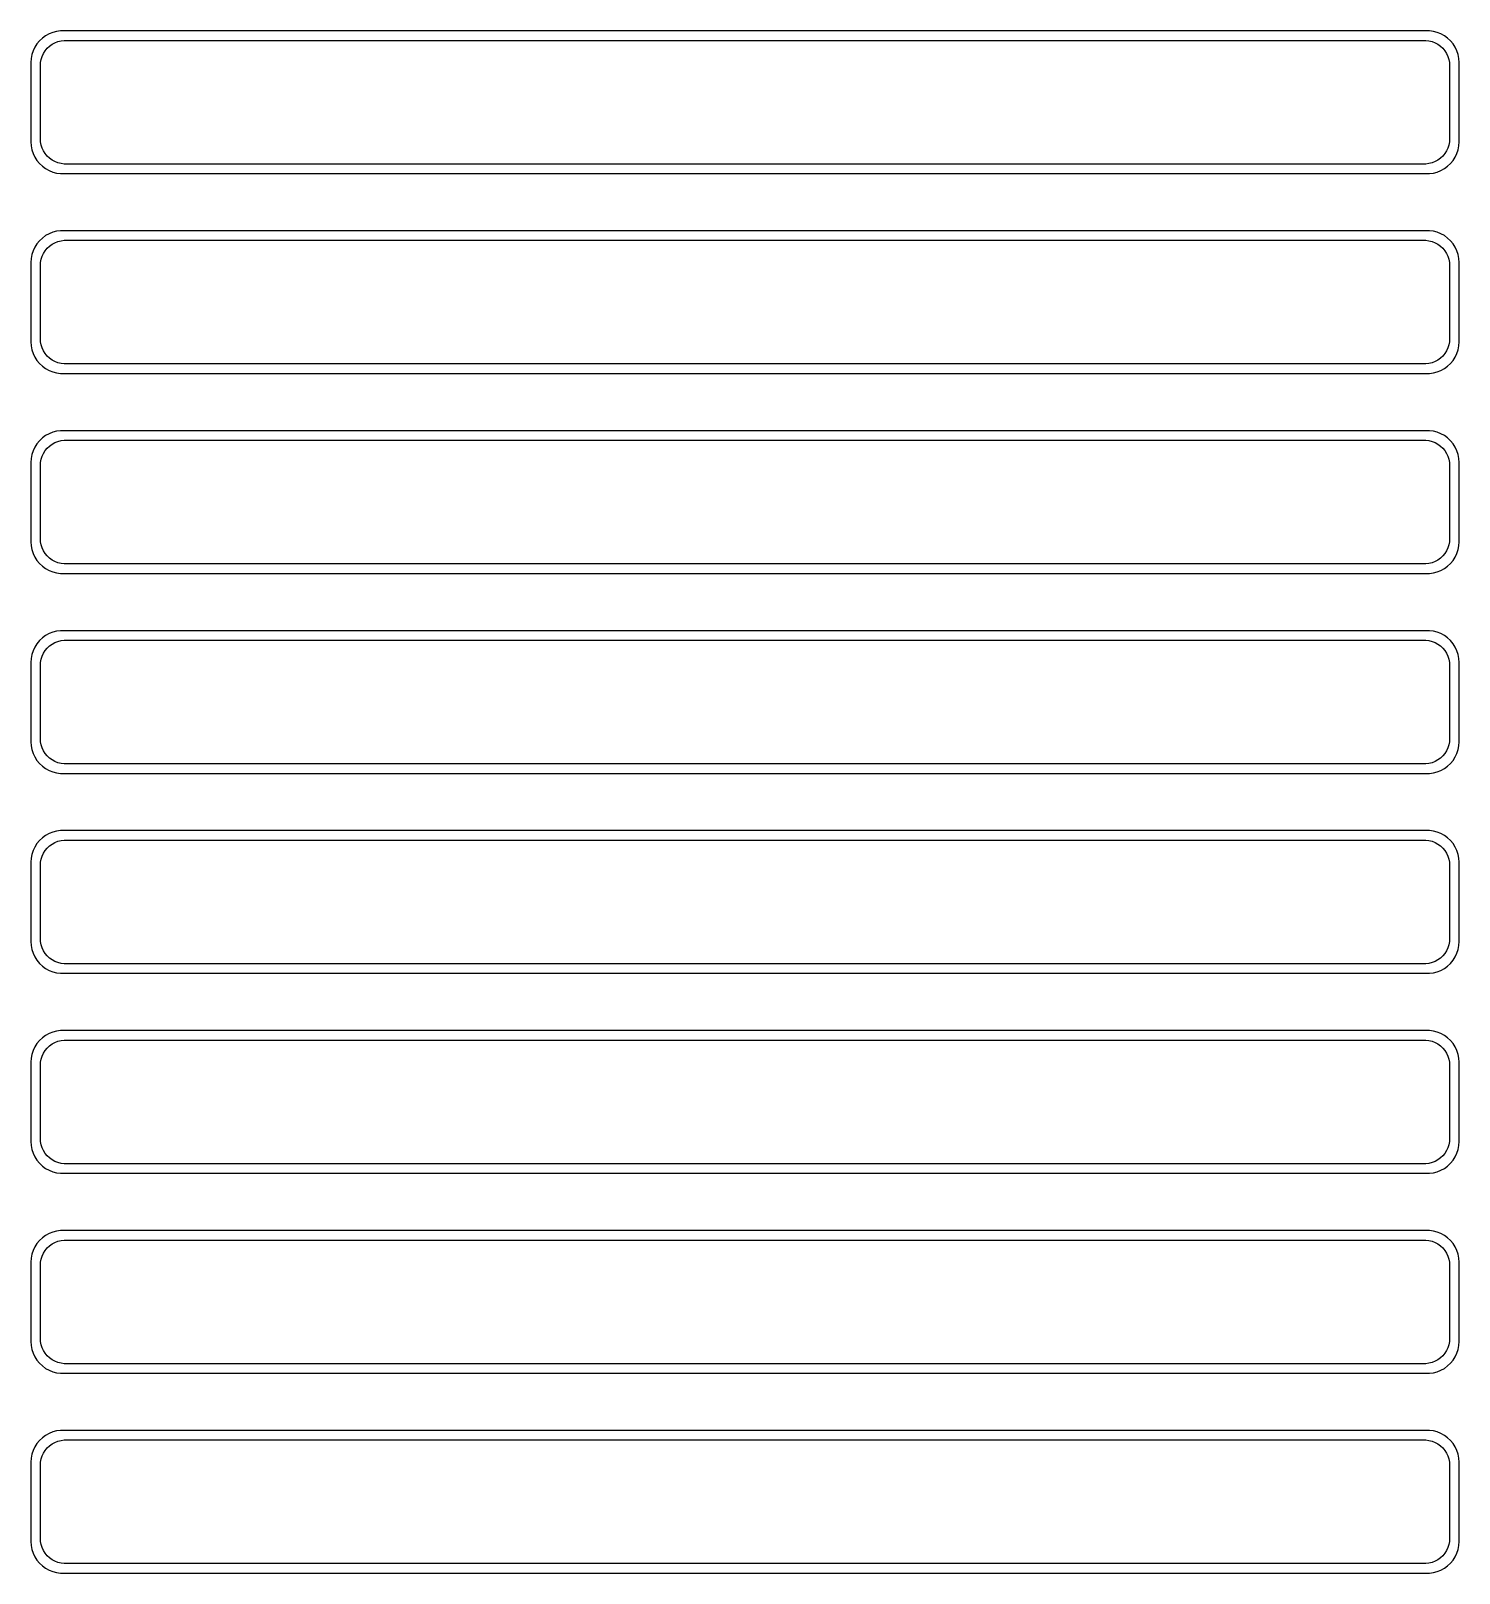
# Model space of a CAD drawing. Header units: metres. Extents: x -112 to 112, y 461 to 925.
# Drawn here: x -112.5 to 112.5, y 681.8 to 924.7 of the extents above; entities that cross this region are included whole.
import ezdxf

# ---------------------------------------------------------------- set-up
doc = ezdxf.new("R2010")
doc.units = ezdxf.units.M

msp = doc.modelspace()

# ---------------------------------------------------------------- linework, layer by layer
for p, q in [((-110.687, 923.603), (-111.145, 923.173)), ((-110.179, 923.972), (-110.687, 923.603)), ((-109.629, 924.274), (-110.179, 923.972)), ((-109.045, 924.505), (-109.629, 924.274)), ((-108.437, 924.661), (-109.045, 924.505)), ((-107.814, 924.74), (-108.437, 924.661)), ((107.814, 924.74), (-107.814, 924.74)), ((108.437, 924.661), (107.814, 924.74)), ((109.045, 924.505), (108.437, 924.661)), ((109.629, 924.274), (109.045, 924.505)), ((110.179, 923.972), (109.629, 924.274)), ((110.687, 923.603), (110.179, 923.972)), ((111.145, 923.173), (110.687, 923.603)), ((-112.343, 920.993), (-112.461, 920.377)), ((-112.149, 921.591), (-112.343, 920.993)), ((-111.882, 922.159), (-112.149, 921.591)), ((-111.545, 922.689), (-111.882, 922.159)), ((-111.145, 923.173), (-111.545, 922.689)), ((-110.719, 920.722), (-110.505, 921.177)), ((-110.505, 921.177), (-110.236, 921.601)), ((-110.236, 921.601), (-109.916, 921.988)), ((-109.916, 921.988), (-109.55, 922.332)), ((-109.55, 922.332), (-109.143, 922.627)), ((-109.143, 922.627), (-108.703, 922.869)), ((-108.703, 922.869), (-108.236, 923.054)), ((-108.236, 923.054), (-107.75, 923.179)), ((-107.75, 923.179), (-107.251, 923.242)), ((-107.251, 923.242), (107.251, 923.242)), ((107.251, 923.242), (107.75, 923.179)), ((107.75, 923.179), (108.236, 923.054)), ((108.236, 923.054), (108.703, 922.869)), ((108.703, 922.869), (109.143, 922.627)), ((109.143, 922.627), (109.55, 922.332)), ((109.55, 922.332), (109.916, 921.988)), ((109.916, 921.988), (110.236, 921.601)), ((110.236, 921.601), (110.505, 921.177)), ((110.505, 921.177), (110.719, 920.722)), ((111.545, 922.689), (111.145, 923.173)), ((111.882, 922.159), (111.545, 922.689)), ((112.149, 921.591), (111.882, 922.159)), ((112.343, 920.993), (112.149, 921.591)), ((112.461, 920.377), (112.343, 920.993)), ((-112.461, 920.377), (-112.5, 919.75)), ((-112.5, 919.75), (-112.5, 907.25)), ((-111, 919.25), (-110.968, 919.751)), ((-111, 907.75), (-111, 919.25)), ((-110.968, 919.751), (-110.874, 920.245)), ((-110.874, 920.245), (-110.719, 920.722)), ((110.719, 920.722), (110.874, 920.245)), ((110.874, 920.245), (110.968, 919.751)), ((110.968, 919.751), (111, 919.25)), ((111, 919.25), (111, 907.75)), ((112.5, 919.75), (112.461, 920.377)), ((112.5, 907.25), (112.5, 919.75)), ((-112.5, 907.25), (-112.461, 906.623)), ((-112.461, 906.623), (-112.343, 906.007)), ((-110.968, 907.249), (-111, 907.75)), ((-110.874, 906.755), (-110.968, 907.249)), ((-110.719, 906.278), (-110.874, 906.755)), ((110.874, 906.755), (110.719, 906.278)), ((110.968, 907.249), (110.874, 906.755)), ((111, 907.75), (110.968, 907.249)), ((112.343, 906.007), (112.461, 906.623)), ((112.461, 906.623), (112.5, 907.25)), ((-112.343, 906.007), (-112.149, 905.409)), ((-112.149, 905.409), (-111.882, 904.841)), ((-111.882, 904.841), (-111.545, 904.311)), ((-111.545, 904.311), (-111.145, 903.827)), ((-110.505, 905.823), (-110.719, 906.278)), ((-110.236, 905.399), (-110.505, 905.823)), ((-109.916, 905.012), (-110.236, 905.399)), ((-109.55, 904.668), (-109.916, 905.012)), ((-109.143, 904.373), (-109.55, 904.668)), ((-108.703, 904.131), (-109.143, 904.373)), ((-108.236, 903.946), (-108.703, 904.131)), ((-107.75, 903.821), (-108.236, 903.946)), ((108.236, 903.946), (107.75, 903.821)), ((108.703, 904.131), (108.236, 903.946)), ((109.143, 904.373), (108.703, 904.131)), ((109.55, 904.668), (109.143, 904.373)), ((109.916, 905.012), (109.55, 904.668)), ((110.236, 905.399), (109.916, 905.012)), ((110.505, 905.823), (110.236, 905.399)), ((110.719, 906.278), (110.505, 905.823)), ((111.145, 903.827), (111.545, 904.311)), ((111.545, 904.311), (111.882, 904.841)), ((111.882, 904.841), (112.149, 905.409)), ((112.149, 905.409), (112.343, 906.007)), ((-111.145, 903.827), (-110.687, 903.397)), ((-110.687, 903.397), (-110.179, 903.028)), ((-110.179, 903.028), (-109.629, 902.726)), ((-109.629, 902.726), (-109.045, 902.495)), ((-109.045, 902.495), (-108.437, 902.339)), ((-108.437, 902.339), (-107.814, 902.26)), ((-107.814, 902.26), (107.814, 902.26)), ((-107.251, 903.758), (-107.75, 903.821)), ((107.251, 903.758), (-107.251, 903.758)), ((107.75, 903.821), (107.251, 903.758)), ((107.814, 902.26), (108.437, 902.339)), ((108.437, 902.339), (109.045, 902.495)), ((109.045, 902.495), (109.629, 902.726)), ((109.629, 902.726), (110.179, 903.028)), ((110.179, 903.028), (110.687, 903.397)), ((110.687, 903.397), (111.145, 903.827)), ((-110.687, 892.103), (-111.145, 891.673)), ((-110.179, 892.472), (-110.687, 892.103)), ((-109.629, 892.774), (-110.179, 892.472)), ((-109.045, 893.005), (-109.629, 892.774)), ((-108.437, 893.161), (-109.045, 893.005)), ((-107.814, 893.24), (-108.437, 893.161)), ((107.814, 893.24), (-107.814, 893.24)), ((-107.75, 891.679), (-107.251, 891.742)), ((-107.251, 891.742), (107.251, 891.742)), ((107.251, 891.742), (107.75, 891.679)), ((108.437, 893.161), (107.814, 893.24)), ((109.045, 893.005), (108.437, 893.161)), ((109.629, 892.774), (109.045, 893.005)), ((110.179, 892.472), (109.629, 892.774)), ((110.687, 892.103), (110.179, 892.472)), ((111.145, 891.673), (110.687, 892.103)), ((-112.343, 889.493), (-112.461, 888.877)), ((-112.149, 890.091), (-112.343, 889.493)), ((-111.882, 890.659), (-112.149, 890.091)), ((-111.545, 891.189), (-111.882, 890.659)), ((-111.145, 891.673), (-111.545, 891.189)), ((-110.719, 889.222), (-110.505, 889.677)), ((-110.505, 889.677), (-110.236, 890.101)), ((-110.236, 890.101), (-109.916, 890.488)), ((-109.916, 890.488), (-109.55, 890.832)), ((-109.55, 890.832), (-109.143, 891.127)), ((-109.143, 891.127), (-108.703, 891.369)), ((-108.703, 891.369), (-108.236, 891.554)), ((-108.236, 891.554), (-107.75, 891.679)), ((107.75, 891.679), (108.236, 891.554)), ((108.236, 891.554), (108.703, 891.369)), ((108.703, 891.369), (109.143, 891.127)), ((109.143, 891.127), (109.55, 890.832)), ((109.55, 890.832), (109.916, 890.488)), ((109.916, 890.488), (110.236, 890.101)), ((110.236, 890.101), (110.505, 889.677)), ((110.505, 889.677), (110.719, 889.222)), ((111.545, 891.189), (111.145, 891.673)), ((111.882, 890.659), (111.545, 891.189)), ((112.149, 890.091), (111.882, 890.659)), ((112.343, 889.493), (112.149, 890.091)), ((112.461, 888.877), (112.343, 889.493)), ((-112.461, 888.877), (-112.5, 888.25)), ((-112.5, 888.25), (-112.5, 875.75)), ((-111, 887.75), (-110.968, 888.251)), ((-111, 876.25), (-111, 887.75)), ((-110.968, 888.251), (-110.874, 888.745)), ((-110.874, 888.745), (-110.719, 889.222)), ((110.719, 889.222), (110.874, 888.745)), ((110.874, 888.745), (110.968, 888.251)), ((110.968, 888.251), (111, 887.75)), ((111, 887.75), (111, 876.25)), ((112.5, 888.25), (112.461, 888.877)), ((112.5, 875.75), (112.5, 888.25)), ((-112.5, 875.75), (-112.461, 875.123)), ((-112.461, 875.123), (-112.343, 874.507)), ((-110.968, 875.749), (-111, 876.25)), ((-110.874, 875.255), (-110.968, 875.749)), ((-110.719, 874.778), (-110.874, 875.255)), ((-110.505, 874.323), (-110.719, 874.778)), ((110.719, 874.778), (110.505, 874.323)), ((110.874, 875.255), (110.719, 874.778)), ((110.968, 875.749), (110.874, 875.255)), ((111, 876.25), (110.968, 875.749)), ((112.343, 874.507), (112.461, 875.123)), ((112.461, 875.123), (112.5, 875.75)), ((-112.343, 874.507), (-112.149, 873.909)), ((-112.149, 873.909), (-111.882, 873.341)), ((-111.882, 873.341), (-111.545, 872.811)), ((-111.545, 872.811), (-111.145, 872.327)), ((-111.145, 872.327), (-110.687, 871.897)), ((-110.236, 873.899), (-110.505, 874.323)), ((-109.916, 873.512), (-110.236, 873.899)), ((-109.55, 873.168), (-109.916, 873.512)), ((-109.143, 872.873), (-109.55, 873.168)), ((-108.703, 872.631), (-109.143, 872.873)), ((-108.236, 872.446), (-108.703, 872.631)), ((-107.75, 872.321), (-108.236, 872.446)), ((-107.251, 872.258), (-107.75, 872.321)), ((107.75, 872.321), (107.251, 872.258)), ((108.236, 872.446), (107.75, 872.321)), ((108.703, 872.631), (108.236, 872.446)), ((109.143, 872.873), (108.703, 872.631)), ((109.55, 873.168), (109.143, 872.873)), ((109.916, 873.512), (109.55, 873.168)), ((110.236, 873.899), (109.916, 873.512)), ((110.505, 874.323), (110.236, 873.899)), ((110.687, 871.897), (111.145, 872.327)), ((111.145, 872.327), (111.545, 872.811)), ((111.545, 872.811), (111.882, 873.341)), ((111.882, 873.341), (112.149, 873.909)), ((112.149, 873.909), (112.343, 874.507)), ((-110.687, 871.897), (-110.179, 871.528)), ((-110.179, 871.528), (-109.629, 871.226)), ((-109.629, 871.226), (-109.045, 870.995)), ((-109.045, 870.995), (-108.437, 870.839)), ((-108.437, 870.839), (-107.814, 870.76)), ((-107.814, 870.76), (107.814, 870.76)), ((107.251, 872.258), (-107.251, 872.258)), ((107.814, 870.76), (108.437, 870.839)), ((108.437, 870.839), (109.045, 870.995)), ((109.045, 870.995), (109.629, 871.226)), ((109.629, 871.226), (110.179, 871.528)), ((110.179, 871.528), (110.687, 871.897)), ((-111.145, 860.173), (-111.545, 859.689)), ((-110.687, 860.603), (-111.145, 860.173)), ((-110.179, 860.972), (-110.687, 860.603)), ((-109.629, 861.274), (-110.179, 860.972)), ((-109.045, 861.505), (-109.629, 861.274)), ((-108.437, 861.661), (-109.045, 861.505)), ((-107.814, 861.74), (-108.437, 861.661)), ((-108.236, 860.054), (-107.75, 860.179)), ((107.814, 861.74), (-107.814, 861.74)), ((-107.75, 860.179), (-107.251, 860.242)), ((-107.251, 860.242), (107.251, 860.242)), ((107.251, 860.242), (107.75, 860.179)), ((107.75, 860.179), (108.236, 860.054)), ((108.437, 861.661), (107.814, 861.74)), ((109.045, 861.505), (108.437, 861.661)), ((109.629, 861.274), (109.045, 861.505)), ((110.179, 860.972), (109.629, 861.274)), ((110.687, 860.603), (110.179, 860.972)), ((111.145, 860.173), (110.687, 860.603)), ((111.545, 859.689), (111.145, 860.173)), ((-112.343, 857.993), (-112.461, 857.377)), ((-112.149, 858.591), (-112.343, 857.993)), ((-111.882, 859.159), (-112.149, 858.591)), ((-111.545, 859.689), (-111.882, 859.159)), ((-110.874, 857.245), (-110.719, 857.722)), ((-110.719, 857.722), (-110.505, 858.177)), ((-110.505, 858.177), (-110.236, 858.601)), ((-110.236, 858.601), (-109.916, 858.988)), ((-109.916, 858.988), (-109.55, 859.332)), ((-109.55, 859.332), (-109.143, 859.627)), ((-109.143, 859.627), (-108.703, 859.869)), ((-108.703, 859.869), (-108.236, 860.054)), ((108.236, 860.054), (108.703, 859.869)), ((108.703, 859.869), (109.143, 859.627)), ((109.143, 859.627), (109.55, 859.332)), ((109.55, 859.332), (109.916, 858.988)), ((109.916, 858.988), (110.236, 858.601)), ((110.236, 858.601), (110.505, 858.177)), ((110.505, 858.177), (110.719, 857.722)), ((110.719, 857.722), (110.874, 857.245)), ((111.882, 859.159), (111.545, 859.689)), ((112.149, 858.591), (111.882, 859.159)), ((112.343, 857.993), (112.149, 858.591)), ((112.461, 857.377), (112.343, 857.993)), ((-112.461, 857.377), (-112.5, 856.75)), ((-112.5, 856.75), (-112.5, 844.25)), ((-111, 856.25), (-110.968, 856.751)), ((-111, 844.75), (-111, 856.25)), ((-110.968, 856.751), (-110.874, 857.245)), ((110.874, 857.245), (110.968, 856.751)), ((110.968, 856.751), (111, 856.25)), ((111, 856.25), (111, 844.75)), ((112.5, 856.75), (112.461, 857.377)), ((112.5, 844.25), (112.5, 856.75)), ((-112.5, 844.25), (-112.461, 843.623)), ((-112.461, 843.623), (-112.343, 843.007)), ((-110.968, 844.249), (-111, 844.75)), ((-110.874, 843.755), (-110.968, 844.249)), ((-110.719, 843.278), (-110.874, 843.755)), ((-110.505, 842.823), (-110.719, 843.278)), ((110.719, 843.278), (110.505, 842.823)), ((110.874, 843.755), (110.719, 843.278)), ((110.968, 844.249), (110.874, 843.755)), ((111, 844.75), (110.968, 844.249)), ((112.343, 843.007), (112.461, 843.623)), ((112.461, 843.623), (112.5, 844.25)), ((-112.343, 843.007), (-112.149, 842.409)), ((-112.149, 842.409), (-111.882, 841.841)), ((-111.882, 841.841), (-111.545, 841.311)), ((-111.545, 841.311), (-111.145, 840.827)), ((-111.145, 840.827), (-110.687, 840.397)), ((-110.236, 842.399), (-110.505, 842.823)), ((-109.916, 842.012), (-110.236, 842.399)), ((-109.55, 841.668), (-109.916, 842.012)), ((-109.143, 841.373), (-109.55, 841.668)), ((-108.703, 841.131), (-109.143, 841.373)), ((-108.236, 840.946), (-108.703, 841.131)), ((-107.75, 840.821), (-108.236, 840.946)), ((-107.251, 840.758), (-107.75, 840.821)), ((107.251, 840.758), (-107.251, 840.758)), ((107.75, 840.821), (107.251, 840.758)), ((108.236, 840.946), (107.75, 840.821)), ((108.703, 841.131), (108.236, 840.946)), ((109.143, 841.373), (108.703, 841.131)), ((109.55, 841.668), (109.143, 841.373)), ((109.916, 842.012), (109.55, 841.668)), ((110.236, 842.399), (109.916, 842.012)), ((110.505, 842.823), (110.236, 842.399)), ((110.687, 840.397), (111.145, 840.827)), ((111.145, 840.827), (111.545, 841.311)), ((111.545, 841.311), (111.882, 841.841)), ((111.882, 841.841), (112.149, 842.409)), ((112.149, 842.409), (112.343, 843.007)), ((-110.687, 840.397), (-110.179, 840.028)), ((-110.179, 840.028), (-109.629, 839.726)), ((-109.629, 839.726), (-109.045, 839.495)), ((-109.045, 839.495), (-108.437, 839.339)), ((-108.437, 839.339), (-107.814, 839.26)), ((-107.814, 839.26), (107.814, 839.26)), ((107.814, 839.26), (108.437, 839.339)), ((108.437, 839.339), (109.045, 839.495)), ((109.045, 839.495), (109.629, 839.726)), ((109.629, 839.726), (110.179, 840.028)), ((110.179, 840.028), (110.687, 840.397)), ((-111.145, 828.673), (-111.545, 828.189)), ((-110.687, 829.103), (-111.145, 828.673)), ((-110.179, 829.472), (-110.687, 829.103)), ((-109.629, 829.774), (-110.179, 829.472)), ((-109.045, 830.005), (-109.629, 829.774)), ((-108.437, 830.161), (-109.045, 830.005)), ((-107.814, 830.24), (-108.437, 830.161)), ((-108.236, 828.554), (-107.75, 828.679)), ((107.814, 830.24), (-107.814, 830.24)), ((-107.75, 828.679), (-107.251, 828.742)), ((-107.251, 828.742), (107.251, 828.742)), ((107.251, 828.742), (107.75, 828.679)), ((107.75, 828.679), (108.236, 828.554)), ((108.437, 830.161), (107.814, 830.24)), ((109.045, 830.005), (108.437, 830.161)), ((109.629, 829.774), (109.045, 830.005)), ((110.179, 829.472), (109.629, 829.774)), ((110.687, 829.103), (110.179, 829.472)), ((111.145, 828.673), (110.687, 829.103)), ((111.545, 828.189), (111.145, 828.673)), ((-112.343, 826.493), (-112.461, 825.877)), ((-112.149, 827.091), (-112.343, 826.493)), ((-111.882, 827.659), (-112.149, 827.091)), ((-111.545, 828.189), (-111.882, 827.659)), ((-110.874, 825.745), (-110.719, 826.222)), ((-110.719, 826.222), (-110.505, 826.677)), ((-110.505, 826.677), (-110.236, 827.101)), ((-110.236, 827.101), (-109.916, 827.488)), ((-109.916, 827.488), (-109.55, 827.832)), ((-109.55, 827.832), (-109.143, 828.127)), ((-109.143, 828.127), (-108.703, 828.369)), ((-108.703, 828.369), (-108.236, 828.554)), ((108.236, 828.554), (108.703, 828.369)), ((108.703, 828.369), (109.143, 828.127)), ((109.143, 828.127), (109.55, 827.832)), ((109.55, 827.832), (109.916, 827.488)), ((109.916, 827.488), (110.236, 827.101)), ((110.236, 827.101), (110.505, 826.677)), ((110.505, 826.677), (110.719, 826.222)), ((110.719, 826.222), (110.874, 825.745)), ((111.882, 827.659), (111.545, 828.189)), ((112.149, 827.091), (111.882, 827.659)), ((112.343, 826.493), (112.149, 827.091)), ((112.461, 825.877), (112.343, 826.493)), ((-112.461, 825.877), (-112.5, 825.25)), ((-112.5, 825.25), (-112.5, 812.75)), ((-111, 824.75), (-110.968, 825.251)), ((-111, 813.25), (-111, 824.75)), ((-110.968, 825.251), (-110.874, 825.745)), ((110.874, 825.745), (110.968, 825.251)), ((110.968, 825.251), (111, 824.75)), ((111, 824.75), (111, 813.25)), ((112.5, 825.25), (112.461, 825.877)), ((112.5, 812.75), (112.5, 825.25)), ((-112.5, 812.75), (-112.461, 812.123)), ((-112.461, 812.123), (-112.343, 811.507)), ((-110.968, 812.749), (-111, 813.25)), ((-110.874, 812.255), (-110.968, 812.749)), ((-110.719, 811.778), (-110.874, 812.255)), ((-110.505, 811.323), (-110.719, 811.778)), ((110.719, 811.778), (110.505, 811.323)), ((110.874, 812.255), (110.719, 811.778)), ((110.968, 812.749), (110.874, 812.255)), ((111, 813.25), (110.968, 812.749)), ((112.343, 811.507), (112.461, 812.123)), ((112.461, 812.123), (112.5, 812.75)), ((-112.343, 811.507), (-112.149, 810.909)), ((-112.149, 810.909), (-111.882, 810.341)), ((-111.882, 810.341), (-111.545, 809.811)), ((-111.545, 809.811), (-111.145, 809.327)), ((-111.145, 809.327), (-110.687, 808.897)), ((-110.236, 810.899), (-110.505, 811.323)), ((-109.916, 810.512), (-110.236, 810.899)), ((-109.55, 810.168), (-109.916, 810.512)), ((-109.143, 809.873), (-109.55, 810.168)), ((-108.703, 809.631), (-109.143, 809.873)), ((-108.236, 809.446), (-108.703, 809.631)), ((-107.75, 809.321), (-108.236, 809.446)), ((-107.251, 809.258), (-107.75, 809.321)), ((107.251, 809.258), (-107.251, 809.258)), ((107.75, 809.321), (107.251, 809.258)), ((108.236, 809.446), (107.75, 809.321)), ((108.703, 809.631), (108.236, 809.446)), ((109.143, 809.873), (108.703, 809.631)), ((109.55, 810.168), (109.143, 809.873)), ((109.916, 810.512), (109.55, 810.168)), ((110.236, 810.899), (109.916, 810.512)), ((110.505, 811.323), (110.236, 810.899)), ((110.687, 808.897), (111.145, 809.327)), ((111.145, 809.327), (111.545, 809.811)), ((111.545, 809.811), (111.882, 810.341)), ((111.882, 810.341), (112.149, 810.909)), ((112.149, 810.909), (112.343, 811.507)), ((-110.687, 808.897), (-110.179, 808.528)), ((-110.179, 808.528), (-109.629, 808.226)), ((-109.629, 808.226), (-109.045, 807.995)), ((-109.045, 807.995), (-108.437, 807.839)), ((-108.437, 807.839), (-107.814, 807.76)), ((-107.814, 807.76), (107.814, 807.76)), ((107.814, 807.76), (108.437, 807.839)), ((108.437, 807.839), (109.045, 807.995)), ((109.045, 807.995), (109.629, 808.226)), ((109.629, 808.226), (110.179, 808.528)), ((110.179, 808.528), (110.687, 808.897)), ((-111.145, 797.173), (-111.545, 796.689)), ((-110.687, 797.603), (-111.145, 797.173)), ((-110.179, 797.972), (-110.687, 797.603)), ((-109.629, 798.274), (-110.179, 797.972)), ((-109.045, 798.505), (-109.629, 798.274)), ((-108.437, 798.661), (-109.045, 798.505)), ((-108.703, 796.869), (-108.236, 797.054)), ((-107.814, 798.74), (-108.437, 798.661)), ((-108.236, 797.054), (-107.75, 797.179)), ((107.814, 798.74), (-107.814, 798.74)), ((-107.75, 797.179), (-107.251, 797.242)), ((-107.251, 797.242), (107.251, 797.242)), ((107.251, 797.242), (107.75, 797.179)), ((107.75, 797.179), (108.236, 797.054)), ((108.437, 798.661), (107.814, 798.74)), ((108.236, 797.054), (108.703, 796.869)), ((109.045, 798.505), (108.437, 798.661)), ((109.629, 798.274), (109.045, 798.505)), ((110.179, 797.972), (109.629, 798.274)), ((110.687, 797.603), (110.179, 797.972)), ((111.145, 797.173), (110.687, 797.603)), ((111.545, 796.689), (111.145, 797.173)), ((-112.343, 794.993), (-112.461, 794.377)), ((-112.149, 795.591), (-112.343, 794.993)), ((-111.882, 796.159), (-112.149, 795.591)), ((-111.545, 796.689), (-111.882, 796.159)), ((-110.874, 794.245), (-110.719, 794.722)), ((-110.719, 794.722), (-110.505, 795.177)), ((-110.505, 795.177), (-110.236, 795.601)), ((-110.236, 795.601), (-109.916, 795.988)), ((-109.916, 795.988), (-109.55, 796.332)), ((-109.55, 796.332), (-109.143, 796.627)), ((-109.143, 796.627), (-108.703, 796.869)), ((108.703, 796.869), (109.143, 796.627)), ((109.143, 796.627), (109.55, 796.332)), ((109.55, 796.332), (109.916, 795.988)), ((109.916, 795.988), (110.236, 795.601)), ((110.236, 795.601), (110.505, 795.177)), ((110.505, 795.177), (110.719, 794.722)), ((110.719, 794.722), (110.874, 794.245)), ((111.882, 796.159), (111.545, 796.689)), ((112.149, 795.591), (111.882, 796.159)), ((112.343, 794.993), (112.149, 795.591)), ((112.461, 794.377), (112.343, 794.993)), ((-112.461, 794.377), (-112.5, 793.75)), ((-112.5, 793.75), (-112.5, 781.25)), ((-111, 793.25), (-110.968, 793.751)), ((-111, 781.75), (-111, 793.25)), ((-110.968, 793.751), (-110.874, 794.245)), ((110.874, 794.245), (110.968, 793.751)), ((110.968, 793.751), (111, 793.25)), ((111, 793.25), (111, 781.75)), ((112.5, 793.75), (112.461, 794.377)), ((112.5, 781.25), (112.5, 793.75)), ((-112.5, 781.25), (-112.461, 780.623)), ((-112.461, 780.623), (-112.343, 780.007)), ((-112.343, 780.007), (-112.149, 779.409)), ((-110.968, 781.249), (-111, 781.75)), ((-110.874, 780.755), (-110.968, 781.249)), ((-110.719, 780.278), (-110.874, 780.755)), ((-110.505, 779.823), (-110.719, 780.278)), ((110.719, 780.278), (110.505, 779.823)), ((110.874, 780.755), (110.719, 780.278)), ((110.968, 781.249), (110.874, 780.755)), ((111, 781.75), (110.968, 781.249)), ((112.149, 779.409), (112.343, 780.007)), ((112.343, 780.007), (112.461, 780.623)), ((112.461, 780.623), (112.5, 781.25)), ((-112.149, 779.409), (-111.882, 778.841)), ((-111.882, 778.841), (-111.545, 778.311)), ((-111.545, 778.311), (-111.145, 777.827)), ((-111.145, 777.827), (-110.687, 777.397)), ((-110.236, 779.399), (-110.505, 779.823)), ((-109.916, 779.012), (-110.236, 779.399)), ((-109.55, 778.668), (-109.916, 779.012)), ((-109.143, 778.373), (-109.55, 778.668)), ((-108.703, 778.131), (-109.143, 778.373)), ((-108.236, 777.946), (-108.703, 778.131)), ((-107.75, 777.821), (-108.236, 777.946)), ((-107.251, 777.758), (-107.75, 777.821)), ((107.251, 777.758), (-107.251, 777.758)), ((107.75, 777.821), (107.251, 777.758)), ((108.236, 777.946), (107.75, 777.821)), ((108.703, 778.131), (108.236, 777.946)), ((109.143, 778.373), (108.703, 778.131)), ((109.55, 778.668), (109.143, 778.373)), ((109.916, 779.012), (109.55, 778.668)), ((110.236, 779.399), (109.916, 779.012)), ((110.505, 779.823), (110.236, 779.399)), ((110.687, 777.397), (111.145, 777.827)), ((111.145, 777.827), (111.545, 778.311)), ((111.545, 778.311), (111.882, 778.841)), ((111.882, 778.841), (112.149, 779.409)), ((-110.687, 777.397), (-110.179, 777.028)), ((-110.179, 777.028), (-109.629, 776.726)), ((-109.629, 776.726), (-109.045, 776.495)), ((-109.045, 776.495), (-108.437, 776.339)), ((-108.437, 776.339), (-107.814, 776.26)), ((-107.814, 776.26), (107.814, 776.26)), ((107.814, 776.26), (108.437, 776.339)), ((108.437, 776.339), (109.045, 776.495)), ((109.045, 776.495), (109.629, 776.726)), ((109.629, 776.726), (110.179, 777.028)), ((110.179, 777.028), (110.687, 777.397)), ((-111.145, 765.673), (-111.545, 765.189)), ((-110.687, 766.103), (-111.145, 765.673)), ((-110.179, 766.472), (-110.687, 766.103)), ((-109.629, 766.774), (-110.179, 766.472)), ((-109.045, 767.005), (-109.629, 766.774)), ((-108.437, 767.161), (-109.045, 767.005)), ((-108.703, 765.369), (-108.236, 765.554)), ((-107.814, 767.24), (-108.437, 767.161)), ((-108.236, 765.554), (-107.75, 765.679)), ((107.814, 767.24), (-107.814, 767.24)), ((-107.75, 765.679), (-107.251, 765.742)), ((-107.251, 765.742), (107.251, 765.742)), ((107.251, 765.742), (107.75, 765.679)), ((107.75, 765.679), (108.236, 765.554)), ((108.437, 767.161), (107.814, 767.24)), ((108.236, 765.554), (108.703, 765.369)), ((109.045, 767.005), (108.437, 767.161)), ((109.629, 766.774), (109.045, 767.005)), ((110.179, 766.472), (109.629, 766.774)), ((110.687, 766.103), (110.179, 766.472)), ((111.145, 765.673), (110.687, 766.103)), ((111.545, 765.189), (111.145, 765.673)), ((-112.343, 763.493), (-112.461, 762.877)), ((-112.149, 764.091), (-112.343, 763.493)), ((-111.882, 764.659), (-112.149, 764.091)), ((-111.545, 765.189), (-111.882, 764.659)), ((-110.874, 762.745), (-110.719, 763.222)), ((-110.719, 763.222), (-110.505, 763.677)), ((-110.505, 763.677), (-110.236, 764.101)), ((-110.236, 764.101), (-109.916, 764.488)), ((-109.916, 764.488), (-109.55, 764.832)), ((-109.55, 764.832), (-109.143, 765.127)), ((-109.143, 765.127), (-108.703, 765.369)), ((108.703, 765.369), (109.143, 765.127)), ((109.143, 765.127), (109.55, 764.832)), ((109.55, 764.832), (109.916, 764.488)), ((109.916, 764.488), (110.236, 764.101)), ((110.236, 764.101), (110.505, 763.677)), ((110.505, 763.677), (110.719, 763.222)), ((110.719, 763.222), (110.874, 762.745)), ((111.882, 764.659), (111.545, 765.189)), ((112.149, 764.091), (111.882, 764.659)), ((112.343, 763.493), (112.149, 764.091)), ((112.461, 762.877), (112.343, 763.493)), ((-112.461, 762.877), (-112.5, 762.25)), ((-112.5, 762.25), (-112.5, 749.75)), ((-111, 761.75), (-110.968, 762.251)), ((-111, 750.25), (-111, 761.75)), ((-110.968, 762.251), (-110.874, 762.745)), ((110.874, 762.745), (110.968, 762.251)), ((110.968, 762.251), (111, 761.75)), ((111, 761.75), (111, 750.25)), ((112.5, 762.25), (112.461, 762.877)), ((112.5, 749.75), (112.5, 762.25)), ((-112.5, 749.75), (-112.461, 749.123)), ((-112.461, 749.123), (-112.343, 748.507)), ((-112.343, 748.507), (-112.149, 747.909)), ((-110.968, 749.749), (-111, 750.25)), ((-110.874, 749.255), (-110.968, 749.749)), ((-110.719, 748.778), (-110.874, 749.255)), ((-110.505, 748.323), (-110.719, 748.778)), ((110.719, 748.778), (110.505, 748.323)), ((110.874, 749.255), (110.719, 748.778)), ((110.968, 749.749), (110.874, 749.255)), ((111, 750.25), (110.968, 749.749)), ((112.149, 747.909), (112.343, 748.507)), ((112.343, 748.507), (112.461, 749.123)), ((112.461, 749.123), (112.5, 749.75)), ((-112.149, 747.909), (-111.882, 747.341)), ((-111.882, 747.341), (-111.545, 746.811)), ((-111.545, 746.811), (-111.145, 746.327)), ((-111.145, 746.327), (-110.687, 745.897)), ((-110.236, 747.899), (-110.505, 748.323)), ((-109.916, 747.512), (-110.236, 747.899)), ((-109.55, 747.168), (-109.916, 747.512)), ((-109.143, 746.873), (-109.55, 747.168)), ((-108.703, 746.631), (-109.143, 746.873)), ((-108.236, 746.446), (-108.703, 746.631)), ((-107.75, 746.321), (-108.236, 746.446)), ((-107.251, 746.258), (-107.75, 746.321)), ((107.251, 746.258), (-107.251, 746.258)), ((107.75, 746.321), (107.251, 746.258)), ((108.236, 746.446), (107.75, 746.321)), ((108.703, 746.631), (108.236, 746.446)), ((109.143, 746.873), (108.703, 746.631)), ((109.55, 747.168), (109.143, 746.873)), ((109.916, 747.512), (109.55, 747.168)), ((110.236, 747.899), (109.916, 747.512)), ((110.505, 748.323), (110.236, 747.899)), ((110.687, 745.897), (111.145, 746.327)), ((111.145, 746.327), (111.545, 746.811)), ((111.545, 746.811), (111.882, 747.341)), ((111.882, 747.341), (112.149, 747.909)), ((-110.687, 745.897), (-110.179, 745.528)), ((-110.179, 745.528), (-109.629, 745.226)), ((-109.629, 745.226), (-109.045, 744.995)), ((-109.045, 744.995), (-108.437, 744.839)), ((-108.437, 744.839), (-107.814, 744.76)), ((-107.814, 744.76), (107.814, 744.76)), ((107.814, 744.76), (108.437, 744.839)), ((108.437, 744.839), (109.045, 744.995)), ((109.045, 744.995), (109.629, 745.226)), ((109.629, 745.226), (110.179, 745.528)), ((110.179, 745.528), (110.687, 745.897)), ((-111.145, 734.173), (-111.545, 733.689)), ((-110.687, 734.603), (-111.145, 734.173)), ((-110.179, 734.972), (-110.687, 734.603)), ((-109.629, 735.274), (-110.179, 734.972)), ((-109.045, 735.505), (-109.629, 735.274)), ((-109.143, 733.627), (-108.703, 733.869)), ((-108.437, 735.661), (-109.045, 735.505)), ((-108.703, 733.869), (-108.236, 734.054)), ((-107.814, 735.74), (-108.437, 735.661)), ((-108.236, 734.054), (-107.75, 734.179)), ((107.814, 735.74), (-107.814, 735.74)), ((-107.75, 734.179), (-107.251, 734.242)), ((-107.251, 734.242), (107.251, 734.242)), ((107.251, 734.242), (107.75, 734.179)), ((107.75, 734.179), (108.236, 734.054)), ((108.437, 735.661), (107.814, 735.74)), ((108.236, 734.054), (108.703, 733.869)), ((109.045, 735.505), (108.437, 735.661)), ((108.703, 733.869), (109.143, 733.627)), ((109.629, 735.274), (109.045, 735.505)), ((110.179, 734.972), (109.629, 735.274)), ((110.687, 734.603), (110.179, 734.972)), ((111.145, 734.173), (110.687, 734.603)), ((111.545, 733.689), (111.145, 734.173)), ((-112.461, 731.377), (-112.5, 730.75)), ((-112.343, 731.993), (-112.461, 731.377)), ((-112.149, 732.591), (-112.343, 731.993)), ((-111.882, 733.159), (-112.149, 732.591)), ((-111.545, 733.689), (-111.882, 733.159)), ((-110.874, 731.245), (-110.719, 731.722)), ((-110.719, 731.722), (-110.505, 732.177)), ((-110.505, 732.177), (-110.236, 732.601)), ((-110.236, 732.601), (-109.916, 732.988)), ((-109.916, 732.988), (-109.55, 733.332)), ((-109.55, 733.332), (-109.143, 733.627)), ((109.143, 733.627), (109.55, 733.332)), ((109.55, 733.332), (109.916, 732.988)), ((109.916, 732.988), (110.236, 732.601)), ((110.236, 732.601), (110.505, 732.177)), ((110.505, 732.177), (110.719, 731.722)), ((110.719, 731.722), (110.874, 731.245)), ((111.882, 733.159), (111.545, 733.689)), ((112.149, 732.591), (111.882, 733.159)), ((112.343, 731.993), (112.149, 732.591)), ((112.461, 731.377), (112.343, 731.993)), ((112.5, 730.75), (112.461, 731.377)), ((-112.5, 730.75), (-112.5, 718.25)), ((-111, 730.25), (-110.968, 730.751)), ((-111, 718.75), (-111, 730.25)), ((-110.968, 730.751), (-110.874, 731.245)), ((110.874, 731.245), (110.968, 730.751)), ((110.968, 730.751), (111, 730.25)), ((111, 730.25), (111, 718.75)), ((112.5, 718.25), (112.5, 730.75)), ((-112.5, 718.25), (-112.461, 717.623)), ((-112.461, 717.623), (-112.343, 717.007)), ((-112.343, 717.007), (-112.149, 716.409)), ((-110.968, 718.249), (-111, 718.75)), ((-110.874, 717.755), (-110.968, 718.249)), ((-110.719, 717.278), (-110.874, 717.755)), ((-110.505, 716.823), (-110.719, 717.278)), ((-110.236, 716.399), (-110.505, 716.823)), ((110.505, 716.823), (110.236, 716.399)), ((110.719, 717.278), (110.505, 716.823)), ((110.874, 717.755), (110.719, 717.278)), ((110.968, 718.249), (110.874, 717.755)), ((111, 718.75), (110.968, 718.249)), ((112.149, 716.409), (112.343, 717.007)), ((112.343, 717.007), (112.461, 717.623)), ((112.461, 717.623), (112.5, 718.25)), ((-112.149, 716.409), (-111.882, 715.841)), ((-111.882, 715.841), (-111.545, 715.311)), ((-111.545, 715.311), (-111.145, 714.827)), ((-111.145, 714.827), (-110.687, 714.397)), ((-110.687, 714.397), (-110.179, 714.028)), ((-109.916, 716.012), (-110.236, 716.399)), ((-109.55, 715.668), (-109.916, 716.012)), ((-109.143, 715.373), (-109.55, 715.668)), ((-108.703, 715.131), (-109.143, 715.373)), ((-108.236, 714.946), (-108.703, 715.131)), ((-107.75, 714.821), (-108.236, 714.946)), ((-107.251, 714.758), (-107.75, 714.821)), ((107.251, 714.758), (-107.251, 714.758)), ((107.75, 714.821), (107.251, 714.758)), ((108.236, 714.946), (107.75, 714.821)), ((108.703, 715.131), (108.236, 714.946)), ((109.143, 715.373), (108.703, 715.131)), ((109.55, 715.668), (109.143, 715.373)), ((109.916, 716.012), (109.55, 715.668)), ((110.236, 716.399), (109.916, 716.012)), ((110.179, 714.028), (110.687, 714.397)), ((110.687, 714.397), (111.145, 714.827)), ((111.145, 714.827), (111.545, 715.311)), ((111.545, 715.311), (111.882, 715.841)), ((111.882, 715.841), (112.149, 716.409)), ((-110.179, 714.028), (-109.629, 713.726)), ((-109.629, 713.726), (-109.045, 713.495)), ((-109.045, 713.495), (-108.437, 713.339)), ((-108.437, 713.339), (-107.814, 713.26)), ((-107.814, 713.26), (107.814, 713.26)), ((107.814, 713.26), (108.437, 713.339)), ((108.437, 713.339), (109.045, 713.495)), ((109.045, 713.495), (109.629, 713.726)), ((109.629, 713.726), (110.179, 714.028)), ((-111.145, 702.673), (-111.545, 702.189)), ((-110.687, 703.103), (-111.145, 702.673)), ((-110.179, 703.472), (-110.687, 703.103)), ((-109.629, 703.774), (-110.179, 703.472)), ((-109.045, 704.005), (-109.629, 703.774)), ((-109.143, 702.127), (-108.703, 702.369)), ((-108.437, 704.161), (-109.045, 704.005)), ((-108.703, 702.369), (-108.236, 702.554)), ((-107.814, 704.24), (-108.437, 704.161)), ((-108.236, 702.554), (-107.75, 702.679)), ((107.814, 704.24), (-107.814, 704.24)), ((-107.75, 702.679), (-107.251, 702.742)), ((-107.251, 702.742), (107.251, 702.742)), ((107.251, 702.742), (107.75, 702.679)), ((107.75, 702.679), (108.236, 702.554)), ((108.437, 704.161), (107.814, 704.24)), ((108.236, 702.554), (108.703, 702.369)), ((109.045, 704.005), (108.437, 704.161)), ((108.703, 702.369), (109.143, 702.127)), ((109.629, 703.774), (109.045, 704.005)), ((110.179, 703.472), (109.629, 703.774)), ((110.687, 703.103), (110.179, 703.472)), ((111.145, 702.673), (110.687, 703.103)), ((111.545, 702.189), (111.145, 702.673)), ((-112.461, 699.877), (-112.5, 699.25)), ((-112.343, 700.493), (-112.461, 699.877)), ((-112.149, 701.091), (-112.343, 700.493)), ((-111.882, 701.659), (-112.149, 701.091)), ((-111.545, 702.189), (-111.882, 701.659)), ((-110.874, 699.745), (-110.719, 700.222)), ((-110.719, 700.222), (-110.505, 700.677)), ((-110.505, 700.677), (-110.236, 701.101)), ((-110.236, 701.101), (-109.916, 701.488)), ((-109.916, 701.488), (-109.55, 701.832)), ((-109.55, 701.832), (-109.143, 702.127)), ((109.143, 702.127), (109.55, 701.832)), ((109.55, 701.832), (109.916, 701.488)), ((109.916, 701.488), (110.236, 701.101)), ((110.236, 701.101), (110.505, 700.677)), ((110.505, 700.677), (110.719, 700.222)), ((110.719, 700.222), (110.874, 699.745)), ((111.882, 701.659), (111.545, 702.189)), ((112.149, 701.091), (111.882, 701.659)), ((112.343, 700.493), (112.149, 701.091)), ((112.461, 699.877), (112.343, 700.493)), ((112.5, 699.25), (112.461, 699.877)), ((-112.5, 699.25), (-112.5, 686.75)), ((-111, 698.75), (-110.968, 699.251)), ((-111, 687.25), (-111, 698.75)), ((-110.968, 699.251), (-110.874, 699.745)), ((110.874, 699.745), (110.968, 699.251)), ((110.968, 699.251), (111, 698.75)), ((111, 698.75), (111, 687.25)), ((112.5, 686.75), (112.5, 699.25)), ((-112.5, 686.75), (-112.461, 686.123)), ((-112.461, 686.123), (-112.343, 685.507)), ((-112.343, 685.507), (-112.149, 684.909)), ((-110.968, 686.749), (-111, 687.25)), ((-110.874, 686.255), (-110.968, 686.749)), ((-110.719, 685.778), (-110.874, 686.255)), ((-110.505, 685.323), (-110.719, 685.778)), ((-110.236, 684.899), (-110.505, 685.323)), ((110.505, 685.323), (110.236, 684.899)), ((110.719, 685.778), (110.505, 685.323)), ((110.874, 686.255), (110.719, 685.778)), ((110.968, 686.749), (110.874, 686.255)), ((111, 687.25), (110.968, 686.749)), ((112.149, 684.909), (112.343, 685.507)), ((112.343, 685.507), (112.461, 686.123)), ((112.461, 686.123), (112.5, 686.75)), ((-112.149, 684.909), (-111.882, 684.341)), ((-111.882, 684.341), (-111.545, 683.811)), ((-111.545, 683.811), (-111.145, 683.327)), ((-111.145, 683.327), (-110.687, 682.897)), ((-110.687, 682.897), (-110.179, 682.528)), ((-109.916, 684.512), (-110.236, 684.899)), ((-109.55, 684.168), (-109.916, 684.512)), ((-109.143, 683.873), (-109.55, 684.168)), ((-108.703, 683.631), (-109.143, 683.873)), ((-108.236, 683.446), (-108.703, 683.631)), ((-107.75, 683.321), (-108.236, 683.446)), ((-107.251, 683.258), (-107.75, 683.321)), ((107.251, 683.258), (-107.251, 683.258)), ((107.75, 683.321), (107.251, 683.258)), ((108.236, 683.446), (107.75, 683.321)), ((108.703, 683.631), (108.236, 683.446)), ((109.143, 683.873), (108.703, 683.631)), ((109.55, 684.168), (109.143, 683.873)), ((109.916, 684.512), (109.55, 684.168)), ((110.236, 684.899), (109.916, 684.512)), ((110.179, 682.528), (110.687, 682.897)), ((110.687, 682.897), (111.145, 683.327)), ((111.145, 683.327), (111.545, 683.811)), ((111.545, 683.811), (111.882, 684.341)), ((111.882, 684.341), (112.149, 684.909)), ((-110.179, 682.528), (-109.629, 682.226)), ((-109.629, 682.226), (-109.045, 681.995)), ((-109.045, 681.995), (-108.437, 681.839)), ((-108.437, 681.839), (-107.814, 681.76)), ((-107.814, 681.76), (107.814, 681.76)), ((107.814, 681.76), (108.437, 681.839)), ((108.437, 681.839), (109.045, 681.995)), ((109.045, 681.995), (109.629, 682.226)), ((109.629, 682.226), (110.179, 682.528))]:
    msp.add_line(p, q)

doc.saveas('drawing.dxf')
